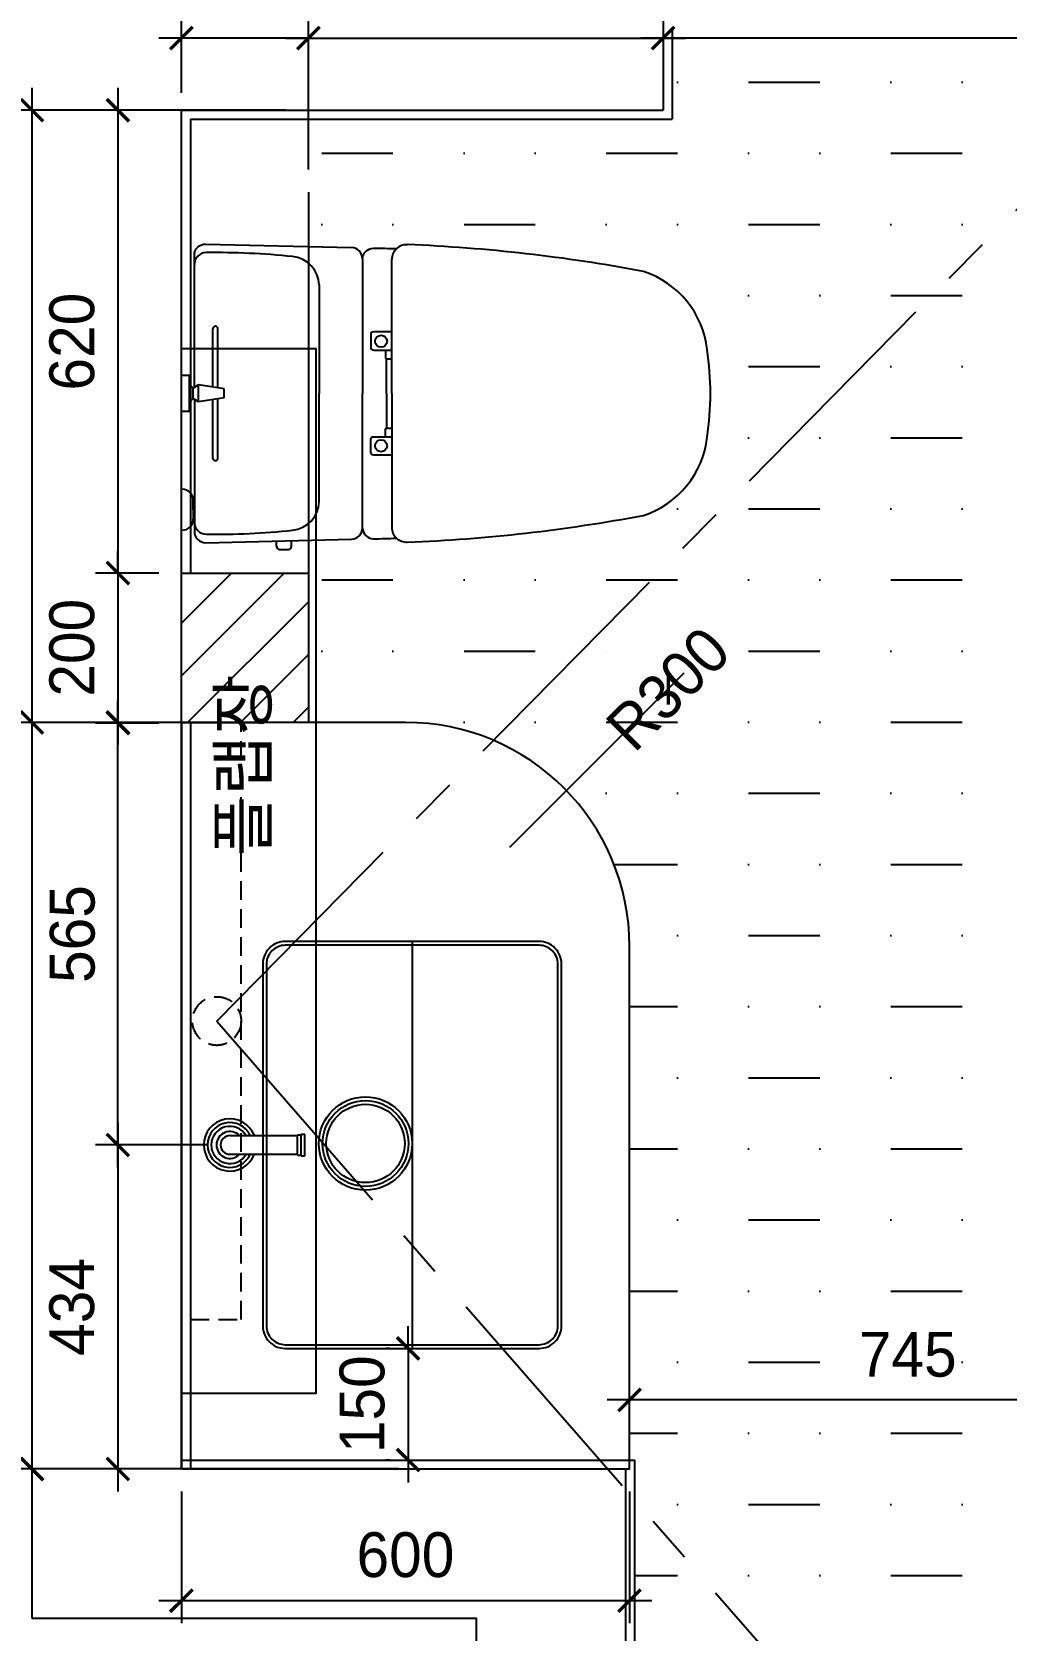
# Model space of a CAD drawing. Header units: millimetres. Extents: x 217202 to 745838, y -6815 to 171372.
# Drawn here: x 340798 to 342102, y 68793 to 70933 of the extents above; entities that cross this region are included whole.
import ezdxf

# ---------------------------------------------------------------- set-up
doc = ezdxf.new("R2010")
doc.units = ezdxf.units.MM
doc.header["$PDMODE"] = 3
for name, pattern in [('CENTER', [50.8, 31.75, -6.35, 6.35, -6.35]), ('DASHED', [0.75, 0.5, -0.25]), ('HIDDEN', [0.375, 0.25, -0.125])]:
    doc.linetypes.add(name, pattern=pattern)
doc.layers.get('DEFPOINTS').update_dxf_attribs({"color": 248})
for name, color, linetype in [('0-ELC TEXT', 7, 'Continuous'), ('03-WAL NEW', 3, 'Continuous'), ('06-FUR', 6, 'Continuous'), ('07-DIM', 5, 'Continuous'), ('C-WALL1', 2, 'Continuous'), ('FIN', 2, 'Continuous'), ('FUR', 8, 'DASHED'), ('HAT', 5, 'Continuous'), ('HL', 6, 'HIDDEN'), ('TOILET-1', 6, 'Continuous')]:
    doc.layers.add(name, color=color, linetype=linetype)
doc.styles.add('HY 울릉도 L', font='')
doc.styles.add('코레일둥고', font='Korail_Round_Gothic_Medium.ttf')
doc.styles.get('HY 울릉도 L').set_extended_font_data('HY울릉도L')
doc.dimstyles.new('30', dxfattribs={"dimscale": 30, "dimtxt": 2, "dimasz": 1, "dimexe": 1, "dimexo": 1, "dimgap": 1, "dimtad": 1, "dimdec": 0, "dimrnd": 0.05, "dimdsep": 46, "dimlunit": 6, "dimtxsty": 'HY 울릉도 L', "dimblk": 'ARCHTICK', "dimcen": 2.5, "dimdle": 1, "dimclrd": 133, "dimclre": 133, "dimclrt": 30, "dimadec": 0, "dimazin": 0, "dimtfac": 1, "dimtdec": 0, "dimtix": 1, "dimtmove": 2, "dimatfit": 3, "dimldrblk": 'ARCHTICK', "dimfxl": 1, "dimlwd": -1, "dimlwe": -1, "dimarcsym": 0})

# ---------------------------------------------------------------- blocks, each defined once
blk = doc.blocks.new('A$C4B2D31F0')
at = {"layer": 'FIN', "color": 4}
for p, q in [((185, 690.9), (20.4, 690.9)), ((37.2, 692.3), (24.7, 692.3)), ((37.2, 692.3), (49.7, 692.3)), ((200.9, 690.9), (365.5, 690.9)), ((47.7, 523.7), (192.9, 523.7)), ((338.2, 523.7), (192.9, 523.7)), ((12.6, 465.9), (192.9, 465.9)), ((373.3, 465.9), (192.9, 465.9)), ((192.9, 426.6), (13.7, 426.6)), ((192.9, 426.6), (372.2, 426.6))]:
    blk.add_line(p, q, dxfattribs=at)
for points in [[(20.4, 690.9), (7.9, 690.9, 0.421209), (-7.1, 675.5), (-2.4, 480.5, 0.001659)], [(365.5, 690.9), (378, 690.9, -0.421209), (392.9, 675.5), (388.3, 480.5, -0.001659)], [(12.6, 465.9, 0.371724), (-1.8, 451.2, 0.003515), (-1, 420.3, 0.320541)], [(373.3, 465.9, -0.371724), (387.7, 451.2, -0.003515), (386.9, 420.3, -0.320541)]]:
    blk.add_lwpolyline(points, format="xyb", dxfattribs=at)
for centre, radius, start, end in [((24.7, 707.3), 15, 180, 270), ((49.7, 707.3), 15, 270, 0), ((20.4, 674.9), 16, 90, 179.3116), ((365.5, 674.9), 16, 0.6884, 90), ((1004.3, 663.1), 1000, 179.3116, 185.9437), ((-618.4, 663.1), 1000, 354.0563, 0.6884), ((49.4, 563.7), 40, 185.9437, 267.5129), ((336.5, 563.7), 40, 272.4871, 354.0563), ((12.6, 480.9), 15, 181.3651, 270), ((373.3, 480.9), 15, 270, 358.6349), ((13.7, 406.6), 20, 90, 182.3333), ((372.2, 406.6), 20, 357.6667, 90), ((2197.7, 495.6), 2205.9, 182.3333, 190.6081), ((-1811.8, 495.6), 2205.9, 349.3919, 357.6667), ((148.7, 128.9), 125.5, 198.2964, 263.4241), ((237.2, 128.9), 125.5, 276.5759, 341.7036), ((192.9, 405.9), 405.9, 261.6993, 270), ((192.9, 405.9), 405.9, 270, 278.3007)]:
    blk.add_arc(centre, radius, start, end, dxfattribs=at)
at = {"layer": 'HL', "linetype": 'Continuous'}
for p, q in [((168.9, 697.3), (168.9, 707.3)), ((216.9, 697.3), (216.9, 707.3)), ((168.9, 697.3), (216.9, 697.3)), ((186, 692.5), (180.6, 697.3)), ((181.6, 685.5), (186, 692.5)), ((187, 651.2), (181.6, 685.5)), ((181.6, 685.5), (204.3, 685.5)), ((186, 692.5), (199.9, 692.5)), ((198.9, 651.2), (204.3, 685.5)), ((199.9, 692.5), (205.3, 697.3)), ((204.3, 685.5), (199.9, 692.5)), ((106.4, 666.3), (184.4, 666.3)), ((201.4, 666.3), (279.4, 666.3)), ((106.4, 659.3), (185.5, 659.3)), ((187, 651.2), (198.9, 651.2)), ((200.4, 659.3), (279.4, 659.3)), ((-12, 580.9), (-4.8, 580.9)), ((-16, 576.9), (-16, 564.8)), ((-12, 560.8), (-4.3, 560.8)), ((192.9, 433.7), (146.6, 433.7)), ((192.9, 433.7), (239.3, 433.7))]:
    blk.add_line(p, q, dxfattribs=at)
for points in [[(110.4, 426.6), (110.4, 450.8, -0.414214), (114.4, 454.8), (130.9, 454.8, -0.414214), (134.9, 450.8), (134.9, 435.2), (134.9, 426.6)], [(275.5, 426.6), (275.5, 450.8, 0.414214), (271.5, 454.8), (255, 454.8, 0.414214), (251, 450.8), (251, 435.2), (251, 426.6)], [(134.9, 435.2), (144.6, 435.2, -0.414214), (146.6, 433.2), (146.6, 426.6)], [(251, 435.2), (241.3, 435.2, 0.414214), (239.3, 433.2), (239.3, 426.6)]]:
    blk.add_lwpolyline(points, format="xyb", dxfattribs=at)
for centre in [(122.9, 440.9), (262.9, 440.9)]:
    blk.add_circle(centre, 8, dxfattribs=at)
for centre, radius, start, end in [((106.4, 662.8), 3.5, 90, 270), ((279.4, 662.8), 3.5, 270, 90), ((-12, 576.9), 4, 90, 180), ((-12, 564.8), 4, 180, 270)]:
    blk.add_arc(centre, radius, start, end, dxfattribs=at)
blk = doc.blocks.new('_ArchTick')
at = {"color": 0, "linetype": 'ByBlock', "const_width": 0.15}
blk.add_lwpolyline([(-0.5, -0.5), (0.5, 0.5)], dxfattribs=at)
blk = doc.blocks.new('*D114')
at = {"layer": '06-FUR', "color": 133, "transparency": 16777216}
for p, q in [((340997.7, 70851.8), (340997.7, 71076.6)), ((341642.7, 70967.6), (341642.7, 71076.6)), ((341672.7, 71046.6), (340967.7, 71046.6))]:
    blk.add_line(p, q, dxfattribs=at)
at = {"layer": 'DEFPOINTS', "color": 0, "transparency": 16777216}
for p in [(340997.7, 71046.6), (341642.7, 70937.6), (340997.7, 70821.8)]:
    blk.add_point(p, dxfattribs=at)
at = {"layer": '06-FUR', "color": 133, "transparency": 16777216, "xscale": 30, "yscale": 30, "zscale": 30, "rotation": 180}
blk.add_blockref('_ArchTick', (340997.7, 71046.6), dxfattribs=at)
at = {"layer": '06-FUR', "color": 133, "transparency": 16777216, "xscale": 30, "yscale": 30, "zscale": 30}
blk.add_blockref('_ArchTick', (341642.7, 71046.6), dxfattribs=at)
at = {"layer": '06-FUR', "color": 30, "transparency": 16777216, "insert": (341320.2, 71107.2), "char_height": 60, "attachment_point": 5, "style": 'HY 울릉도 L'}
blk.add_mtext('645', dxfattribs=at)
blk = doc.blocks.new('*D105')
at = {"layer": '06-FUR', "color": 133, "transparency": 16777216}
for p, q in [((341642.7, 70955.2), (341642.7, 70955.2)), ((342342.7, 70937.9), (342342.7, 70895.2)), ((342372.7, 70925.2), (341612.7, 70925.2))]:
    blk.add_line(p, q, dxfattribs=at)
at = {"layer": 'DEFPOINTS', "color": 0, "transparency": 16777216}
for p in [(342342.7, 70967.9), (341642.7, 70925.2), (341642.7, 70925.2)]:
    blk.add_point(p, dxfattribs=at)
at = {"layer": '06-FUR', "color": 133, "transparency": 16777216, "xscale": 30, "yscale": 30, "zscale": 30, "rotation": 180}
blk.add_blockref('_ArchTick', (341642.7, 70925.2), dxfattribs=at)
at = {"layer": '06-FUR', "color": 133, "transparency": 16777216, "xscale": 30, "yscale": 30, "zscale": 30}
blk.add_blockref('_ArchTick', (342342.7, 70925.2), dxfattribs=at)
at = {"layer": '06-FUR', "color": 30, "transparency": 16777216, "insert": (341992.7, 70986.4), "char_height": 60, "attachment_point": 5, "style": 'HY 울릉도 L'}
blk.add_mtext('700', dxfattribs=at)
blk = doc.blocks.new('*D120')
at = {"layer": '06-FUR', "color": 133, "transparency": 16777216}
for p, q in [((340997.7, 68978.6), (340997.7, 68802.2)), ((341597.7, 68978.6), (341597.7, 68802.2)), ((341627.7, 68832.2), (340967.7, 68832.2))]:
    blk.add_line(p, q, dxfattribs=at)
at = {"layer": 'DEFPOINTS', "color": 0, "transparency": 16777216}
for p in [(340997.7, 69008.6), (341597.7, 69008.6), (340997.7, 68832.2)]:
    blk.add_point(p, dxfattribs=at)
at = {"layer": '06-FUR', "color": 133, "transparency": 16777216, "xscale": 30, "yscale": 30, "zscale": 30, "rotation": 180}
blk.add_blockref('_ArchTick', (340997.7, 68832.2), dxfattribs=at)
at = {"layer": '06-FUR', "color": 133, "transparency": 16777216, "xscale": 30, "yscale": 30, "zscale": 30}
blk.add_blockref('_ArchTick', (341597.7, 68832.2), dxfattribs=at)
at = {"layer": '06-FUR', "color": 30, "transparency": 16777216, "insert": (341297.7, 68893.4), "char_height": 60, "attachment_point": 5, "style": 'HY 울릉도 L'}
blk.add_mtext('600', dxfattribs=at)
blk = doc.blocks.new('*D126')
at = {"layer": '06-FUR', "color": 133, "transparency": 16777216}
for p, q in [((340997.7, 70888.9), (340997.7, 70955.2)), ((341167.7, 70888.9), (341167.7, 70955.2)), ((340997.7, 70925.2), (340967.7, 70925.2)), ((341167.7, 70925.2), (340997.7, 70925.2)), ((341167.7, 70925.2), (341197.7, 70925.2))]:
    blk.add_line(p, q, dxfattribs=at)
at = {"layer": 'DEFPOINTS', "color": 0, "transparency": 16777216}
for p in [(340997.7, 70925.2), (340997.7, 70858.9), (341167.7, 70858.9)]:
    blk.add_point(p, dxfattribs=at)
at = {"layer": '06-FUR', "color": 133, "transparency": 16777216, "xscale": 30, "yscale": 30, "zscale": 30}
blk.add_blockref('_ArchTick', (340997.7, 70925.2), dxfattribs=at)
at = {"layer": '06-FUR', "color": 133, "transparency": 16777216, "xscale": 30, "yscale": 30, "zscale": 30, "rotation": 180}
blk.add_blockref('_ArchTick', (341167.7, 70925.2), dxfattribs=at)
at = {"layer": '06-FUR', "color": 30, "transparency": 16777216, "insert": (341082.7, 70986.4), "char_height": 60, "attachment_point": 5, "style": 'HY 울릉도 L'}
blk.add_mtext('170', dxfattribs=at)
blk = doc.blocks.new('*D110')
at = {"layer": '06-FUR', "color": 133, "transparency": 16777216}
for p, q in [((341167.7, 70778.9), (341167.7, 70955.2)), ((341642.7, 70937.9), (341642.7, 70895.2)), ((341137.7, 70925.2), (341672.7, 70925.2))]:
    blk.add_line(p, q, dxfattribs=at)
at = {"layer": 'DEFPOINTS', "color": 0, "transparency": 16777216}
for p in [(341642.7, 70967.9), (341642.7, 70925.2), (341167.7, 70748.9)]:
    blk.add_point(p, dxfattribs=at)
at = {"layer": '06-FUR', "color": 133, "transparency": 16777216, "xscale": 30, "yscale": 30, "zscale": 30, "rotation": 180}
blk.add_blockref('_ArchTick', (341167.7, 70925.2), dxfattribs=at)
at = {"layer": '06-FUR', "color": 133, "transparency": 16777216, "xscale": 30, "yscale": 30, "zscale": 30}
blk.add_blockref('_ArchTick', (341642.7, 70925.2), dxfattribs=at)
at = {"layer": '06-FUR', "color": 30, "transparency": 16777216, "insert": (341405.2, 70985.8), "char_height": 60, "attachment_point": 5, "style": 'HY 울릉도 L'}
blk.add_mtext('475', dxfattribs=at)
blk = doc.blocks.new('*D123')
at = {"layer": '06-FUR', "color": 133, "transparency": 16777216}
for p, q in [((340797.7, 70858.6), (340797.7, 69978.6)), ((341137.7, 70828.6), (340767.7, 70828.6)), ((341137.7, 70008.6), (340767.7, 70008.6))]:
    blk.add_line(p, q, dxfattribs=at)
at = {"layer": 'DEFPOINTS', "color": 0, "transparency": 16777216}
for p in [(341167.7, 70828.6), (340797.7, 70008.6), (341167.7, 70008.6)]:
    blk.add_point(p, dxfattribs=at)
at = {"layer": '06-FUR', "color": 133, "transparency": 16777216, "xscale": 30, "yscale": 30, "zscale": 30}
for p, rotation in [((340797.7, 70828.6), 90), ((340797.7, 70008.6), 270)]:
    blk.add_blockref('_ArchTick', p, dxfattribs=dict(at, rotation=rotation))
at = {"layer": '06-FUR', "color": 30, "transparency": 16777216, "insert": (340736.4, 70418.6), "char_height": 60, "attachment_point": 5, "rotation": 90, "style": 'HY 울릉도 L'}
blk.add_mtext('820', dxfattribs=at)
blk = doc.blocks.new('*D124')
at = {"layer": '06-FUR', "color": 133, "transparency": 16777216}
for p, q in [((340912.7, 70208.6), (340912.7, 70238.6)), ((340967.7, 70208.6), (340882.7, 70208.6)), ((340912.7, 70208.6), (340912.7, 70008.6)), ((340967.7, 70008.6), (340882.7, 70008.6)), ((340912.7, 70008.6), (340912.7, 69978.6))]:
    blk.add_line(p, q, dxfattribs=at)
at = {"layer": 'DEFPOINTS', "color": 0, "transparency": 16777216}
for p in [(340997.7, 70208.6), (340912.7, 70008.6), (340997.7, 70008.6)]:
    blk.add_point(p, dxfattribs=at)
at = {"layer": '06-FUR', "color": 133, "transparency": 16777216, "xscale": 30, "yscale": 30, "zscale": 30}
for p, rotation in [((340912.7, 70208.6), 270), ((340912.7, 70008.6), 90)]:
    blk.add_blockref('_ArchTick', p, dxfattribs=dict(at, rotation=rotation))
at = {"layer": '06-FUR', "color": 30, "transparency": 16777216, "insert": (340851.4, 70108.6), "char_height": 60, "attachment_point": 5, "rotation": 90, "style": 'HY 울릉도 L'}
blk.add_mtext('200', dxfattribs=at)
blk = doc.blocks.new('*D117')
at = {"layer": '06-FUR', "color": 133, "transparency": 16777216}
for p, q in [((340912.7, 70858.6), (340912.7, 70178.6)), ((340967.7, 70828.6), (340882.7, 70828.6)), ((340967.7, 70208.6), (340882.7, 70208.6))]:
    blk.add_line(p, q, dxfattribs=at)
at = {"layer": 'DEFPOINTS', "color": 0, "transparency": 16777216}
for p in [(340997.7, 70828.6), (340912.7, 70208.6), (340997.7, 70208.6)]:
    blk.add_point(p, dxfattribs=at)
at = {"layer": '06-FUR', "color": 133, "transparency": 16777216, "xscale": 30, "yscale": 30, "zscale": 30}
for p, rotation in [((340912.7, 70828.6), 90), ((340912.7, 70208.6), 270)]:
    blk.add_blockref('_ArchTick', p, dxfattribs=dict(at, rotation=rotation))
at = {"layer": '06-FUR', "color": 30, "transparency": 16777216, "insert": (340851.4, 70518.6), "char_height": 60, "attachment_point": 5, "rotation": 90, "style": 'HY 울릉도 L'}
blk.add_mtext('620', dxfattribs=at)
blk = doc.blocks.new('*D118')
at = {"layer": '06-FUR', "color": 133, "transparency": 16777216}
for p, q in [((340797.7, 70038.6), (340797.7, 68978.6)), ((340967.7, 70008.6), (340767.7, 70008.6)), ((340967.7, 69008.6), (340767.7, 69008.6))]:
    blk.add_line(p, q, dxfattribs=at)
at = {"layer": 'DEFPOINTS', "color": 0, "transparency": 16777216}
for p in [(340997.7, 70008.6), (340797.7, 69008.6), (340997.7, 69008.6)]:
    blk.add_point(p, dxfattribs=at)
at = {"layer": '06-FUR', "color": 133, "transparency": 16777216, "xscale": 30, "yscale": 30, "zscale": 30}
for p, rotation in [((340797.7, 70008.6), 90), ((340797.7, 69008.6), 270)]:
    blk.add_blockref('_ArchTick', p, dxfattribs=dict(at, rotation=rotation))
at = {"layer": '06-FUR', "color": 30, "transparency": 16777216, "insert": (340731.7, 69508.6), "char_height": 60, "attachment_point": 5, "rotation": 90, "style": 'HY 울릉도 L'}
blk.add_mtext('1,000', dxfattribs=at)
blk = doc.blocks.new('*D111')
at = {"layer": '06-FUR', "color": 133, "transparency": 16777216}
for p, q in [((340912.7, 69472.6), (340912.7, 68978.6)), ((341032.7, 69442.6), (340882.7, 69442.6)), ((341288.9, 69008.6), (340882.7, 69008.6))]:
    blk.add_line(p, q, dxfattribs=at)
at = {"layer": 'DEFPOINTS', "color": 0, "transparency": 16777216}
for p in [(341062.7, 69442.6), (340912.7, 69008.6), (341318.9, 69008.6)]:
    blk.add_point(p, dxfattribs=at)
at = {"layer": '06-FUR', "color": 133, "transparency": 16777216, "xscale": 30, "yscale": 30, "zscale": 30}
for p, rotation in [((340912.7, 69442.6), 90), ((340912.7, 69008.6), 270)]:
    blk.add_blockref('_ArchTick', p, dxfattribs=dict(at, rotation=rotation))
at = {"layer": '06-FUR', "color": 30, "transparency": 16777216, "insert": (340851.3, 69225.6), "char_height": 60, "attachment_point": 5, "rotation": 90, "style": 'HY 울릉도 L'}
blk.add_mtext('434', dxfattribs=at)
blk = doc.blocks.new('*D101')
at = {"layer": '06-FUR', "color": 133, "transparency": 16777216}
for p, q in [((340912.7, 69412.6), (340912.7, 70037.6)), ((340967.7, 70007.6), (340882.7, 70007.6)), ((341032.7, 69442.6), (340882.7, 69442.6))]:
    blk.add_line(p, q, dxfattribs=at)
at = {"layer": 'DEFPOINTS', "color": 0, "transparency": 16777216}
for p in [(340912.7, 70007.6), (340997.7, 70007.6), (341062.7, 69442.6)]:
    blk.add_point(p, dxfattribs=at)
at = {"layer": '06-FUR', "color": 133, "transparency": 16777216, "xscale": 30, "yscale": 30, "zscale": 30}
for p, rotation in [((340912.7, 70007.6), 90), ((340912.7, 69442.6), 270)]:
    blk.add_blockref('_ArchTick', p, dxfattribs=dict(at, rotation=rotation))
at = {"layer": '06-FUR', "color": 30, "transparency": 16777216, "insert": (340852, 69725.1), "char_height": 60, "attachment_point": 5, "rotation": 90, "style": 'HY 울릉도 L'}
blk.add_mtext('565', dxfattribs=at)
blk = doc.blocks.new('*D128')
at = {"layer": '06-FUR', "color": 133, "transparency": 16777216}
blk.add_line((342372.7, 69101.1), (341567.7, 69101.1), dxfattribs=at)
at = {"layer": 'DEFPOINTS', "color": 0, "transparency": 16777216}
for p in [(341597.7, 69101.1), (341597.7, 69101.1), (342342.7, 69101.1)]:
    blk.add_point(p, dxfattribs=at)
at = {"layer": '06-FUR', "color": 133, "transparency": 16777216, "xscale": 30, "yscale": 30, "zscale": 30, "rotation": 180}
blk.add_blockref('_ArchTick', (341597.7, 69101.1), dxfattribs=at)
at = {"layer": '06-FUR', "color": 133, "transparency": 16777216, "xscale": 30, "yscale": 30, "zscale": 30}
blk.add_blockref('_ArchTick', (342342.7, 69101.1), dxfattribs=at)
at = {"layer": '06-FUR', "color": 30, "transparency": 16777216, "insert": (341970.2, 69161.8), "char_height": 60, "attachment_point": 5, "style": 'HY 울릉도 L'}
blk.add_mtext('745', dxfattribs=at)
blk = doc.blocks.new('*D129')
at = {"layer": '06-FUR', "color": 133, "transparency": 16777216}
for p, q in [((341649.5, 70053.5), (341670.7, 70074.8)), ((341437.3, 69841.4), (341649.5, 70053.5))]:
    blk.add_line(p, q, dxfattribs=at)
at = {"layer": 'DEFPOINTS', "color": 0, "transparency": 16777216}
for p in [(341649.5, 70053.5), (341437.3, 69841.4)]:
    blk.add_point(p, dxfattribs=at)
at = {"layer": '06-FUR', "color": 133, "transparency": 16777216, "xscale": 30, "yscale": 30, "zscale": 30, "rotation": 225.0000000000039}
blk.add_blockref('_ArchTick', (341649.5, 70053.5), dxfattribs=at)
at = {"layer": '06-FUR', "color": 30, "transparency": 16777216, "insert": (341649.5, 70053.5), "char_height": 60, "attachment_point": 5, "rotation": 45, "style": 'HY 울릉도 L'}
blk.add_mtext('R300', dxfattribs=at)
blk = doc.blocks.new('*D131')
at = {"layer": '06-FUR', "color": 133, "transparency": 16777216}
for p, q in [((341301.2, 69170.1), (341301.2, 69200.1)), ((341276.7, 69170.1), (341271.2, 69170.1)), ((341301.2, 69170.1), (341301.2, 69020.6)), ((341276.7, 69020.6), (341271.2, 69020.6)), ((341301.2, 69020.6), (341301.2, 68990.6))]:
    blk.add_line(p, q, dxfattribs=at)
at = {"layer": 'DEFPOINTS', "color": 0, "transparency": 16777216}
for p in [(341306.7, 69170.1), (341301.2, 69020.6), (341306.7, 69020.6)]:
    blk.add_point(p, dxfattribs=at)
at = {"layer": '06-FUR', "color": 133, "transparency": 16777216, "xscale": 30, "yscale": 30, "zscale": 30}
for p, rotation in [((341301.2, 69170.1), 270), ((341301.2, 69020.6), 90)]:
    blk.add_blockref('_ArchTick', p, dxfattribs=dict(at, rotation=rotation))
at = {"layer": '06-FUR', "color": 30, "transparency": 16777216, "insert": (341239.9, 69095.3), "char_height": 60, "attachment_point": 5, "rotation": 90, "style": 'HY 울릉도 L'}
blk.add_mtext('150', dxfattribs=at)

msp = doc.modelspace()

# ---------------------------------------------------------------- hatches: boundary and pattern name
at = {"layer": '03-WAL NEW'}
h = msp.add_hatch(dxfattribs=at)
h.set_pattern_fill('_USER', color=8, scale=50, angle=45, pattern_type=0)
h.set_pattern_definition([(45, (35248.063, 0), (-35.355339, 35.355339), [])])
h.paths.add_polyline_path([(341177.7, 70828.6), (340997.7, 70828.6), (341129.6, 70828.6), (341140.3, 70828.6)])
h.paths.add_polyline_path([(341167.7, 70208.6), (340997.7, 70208.6), (340997.7, 70008.6), (341167.7, 70008.6)])
at = {"layer": 'TOILET-1'}
h = msp.add_hatch(dxfattribs=at)
h.set_pattern_fill('MUDST', color=8, scale=15)
h.paths.add_polyline_path([(342342.7, 70891.7), (342342.7, 70937.6), (342312.7, 70937.6), (341654.7, 70937.6), (341654.7, 70816.6), (341167.7, 70816.6), (341167.7, 70749.3), (341167.7, 70646), (341225.5, 70644.6, -0.407252), (341240.1, 70629.6, -0.420239), (341257.5, 70644, -0.003215), (341285.8, 70643.2, -0.200323), (341300.2, 70648.5, -0.036121), (341616.5, 70612.7, -0.292078), (341701.8, 70507.9, -0.036235), (341706, 70449.3, -0.036235), (341701.8, 70390.7, -0.292078), (341616.5, 70285.9, -0.036121), (341300.2, 70250, -0.200323), (341285.8, 70255.4, -0.003215), (341257.5, 70254.6, -0.420239), (341240.1, 70268.9, -0.407252), (341225.5, 70253.9), (341167.7, 70252.6), (341167.7, 70149.3), (341167.7, 70008.6), (341297.7, 70008.6, -0.414214), (341597.7, 69708.6), (341597.7, 69020.6), (341604.7, 69020.6), (341604.7, 68534.8), (341622.7, 68534.8), (341622.7, 68783.6), (341652.7, 68783.6), (341652.7, 68783, -0.401154), (342297.7, 68108.6), (342327.7, 68108.6), (342327.7, 68120.6), (342342.7, 68120.6)])
h.paths.add_polyline_path([(341652.7, 68783), (341652.7, 68108.6), (342297.7, 68108.6, 0.401154)], flags=17)
h.paths.add_polyline_path([(341622.7, 68534.8), (341604.7, 68534.8), (341604.7, 68108.6), (341622.7, 68108.6)], flags=17)

# ---------------------------------------------------------------- linework, layer by layer
at = {"layer": '07-DIM'}
for p, q in [((341654.7, 70937.6), (341654.7, 70816.6)), ((341009.7, 70816.6), (341654.7, 70816.6)), ((341009.7, 70816.6), (341009.7, 70208.6)), ((340997.7, 70008.6), (340997.7, 69008.6)), ((341009.7, 70008.6), (341009.7, 69008.6)), ((340997.7, 69020.6), (341604.7, 69020.6)), ((341604.7, 68108.6), (341604.7, 69020.6)), ((340997.7, 69008.6), (341592.7, 69008.6))]:
    msp.add_line(p, q, dxfattribs=at)
at = {"layer": 'C-WALL1'}
for p, q in [((341642.7, 71046.6), (341642.7, 70828.6)), ((340797.7, 70828.6), (340797.7, 68808.6)), ((340997.7, 70828.6), (341642.7, 70828.6)), ((340997.7, 69008.6), (340997.7, 70828.6)), ((340997.7, 69008.6), (341592.7, 69008.6)), ((341592.7, 67628.6), (341592.7, 69008.6)), ((340797.7, 68808.6), (341392.7, 68808.6)), ((341392.7, 67828.6), (341392.7, 68808.6))]:
    msp.add_line(p, q, dxfattribs=at)
at = {"layer": 'FUR', "linetype": 'CENTER', "ltscale": 10}
for q in [(342342.7, 70925.2), (342342.7, 68120.6)]:
    msp.add_line((341045.1, 69608.6), q, dxfattribs=at)
at = {"layer": 'FUR', "ltscale": 50}
msp.add_lwpolyline([(341009.7, 70008.6), (341009.7, 69208.6), (341077.7, 69208.6), (341077.7, 70008.6)], close=True, dxfattribs=at)
msp.add_circle((341045.1, 69608.6), 32.6, dxfattribs=at)
at = {"layer": 'HAT', "color": 8}
for p, q in [((341306.7, 69715.1), (341306.7, 69170.1)), ((341062.7, 69455.1), (341153.2, 69455.1)), ((341153.2, 69456.1), (341158.2, 69456.1)), ((341153.2, 69429.1), (341153.2, 69456.1)), ((341158.2, 69457.1), (341163.2, 69457.1)), ((341158.2, 69428.1), (341158.2, 69457.1)), ((341163.2, 69428.1), (341163.2, 69457.1)), ((341062.7, 69430.1), (341153.2, 69430.1)), ((341153.2, 69429.1), (341158.2, 69429.1)), ((341158.2, 69428.1), (341163.2, 69428.1))]:
    msp.add_line(p, q, dxfattribs=at)
for points in [[(341136.7, 69170.1), (341476.7, 69170.1, 0.414214), (341506.7, 69200.1), (341506.7, 69685.1, 0.414214), (341476.7, 69715.1), (341136.7, 69715.1, 0.414214), (341106.7, 69685.1), (341106.7, 69200.1, 0.414214)], [(341136.7, 69175.1), (341476.7, 69175.1, 0.414214), (341501.7, 69200.1), (341501.7, 69685.1, 0.414214), (341476.7, 69710.1), (341136.7, 69710.1, 0.414214), (341111.7, 69685.1), (341111.7, 69200.1, 0.414214)]]:
    msp.add_lwpolyline(points, format="xyb", close=True, dxfattribs=at)
for radius in [62.5, 57.5, 52.5]:
    msp.add_circle((341244.2, 69444.6), radius, dxfattribs=at)
for radius, start, end in [(35, 20.9248, 339.0751), (30, 24.6243, 335.3757), (25, 30, 330), (18, 43.9829, 316.017), (12.5, 90, 270)]:
    msp.add_arc((341062.7, 69442.6), radius, start, end, dxfattribs=at)
at = {"layer": 'TOILET-1'}
for p, q in [((341167.7, 70749.3), (341167.7, 70828.6)), ((340997.7, 70008.6), (340997.7, 70718.6)), ((341167.7, 70718.6), (341167.7, 70008.6)), ((340997.7, 70208.6), (341167.7, 70208.6)), ((341107.7, 70008.6), (340997.7, 70008.6)), ((340997.7, 70008.6), (341107.7, 70008.6))]:
    msp.add_line(p, q, dxfattribs=at)
msp.add_lwpolyline([(340997.7, 70509.5), (341177.7, 70509.5), (341177.7, 69109.5), (340997.7, 69109.5)], close=True, dxfattribs=at)
msp.add_lwpolyline([(341297.7, 70008.6), (340997.7, 70008.6), (340997.7, 69008.6), (341597.7, 69008.6), (341597.7, 69708.6)], dxfattribs=at)
msp.add_arc((341297.7, 69708.6), 300, 0, 90, dxfattribs=at)

# ---------------------------------------------------------------- block references
at = {"layer": 'TOILET-1', "rotation": 90}
msp.add_blockref('A$C4B2D31F0', (341706, 70256.3), dxfattribs=at)

# ---------------------------------------------------------------- texts
at = {"layer": '0-ELC TEXT', "insert": (341047.9, 69829.2), "char_height": 64.687, "attachment_point": 1, "rotation": 90, "style": '코레일둥고'}
msp.add_mtext_dynamic_manual_height_columns('\\pxt5;{\\fGulim|b0|i0|c129|p50;플랩장}', width=274.969, gutter_width=3599.4, heights=[0], dxfattribs=at)

# ---------------------------------------------------------------- dimensions: what is measured, and where the dimension line sits
at = {"layer": '06-FUR'}
for base, p1, p2, picture, middle in [((340997.7, 71046.6), (341642.7, 70937.6), (340997.7, 70821.8), '*D114', (341320.2, 71107.2)), ((340997.7, 70925.2), (341167.7, 70858.9), (340997.7, 70858.9), '*D126', (341082.7, 70986.4)), ((341642.7, 70925.2), (341167.7, 70748.9), (341642.7, 70967.9), '*D110', (341405.2, 70985.8)), ((341642.7, 70925.2), (342342.7, 70967.9), (341642.7, 70925.2), '*D105', (341992.7, 70986.4)), ((341597.7, 69101.1), (342342.7, 69101.1), (341597.7, 69101.1), '*D128', (341970.2, 69161.8)), ((340997.7, 68832.2), (341597.7, 69008.6), (340997.7, 69008.6), '*D120', (341297.7, 68893.4))]:
    dim = msp.add_linear_dim(base=base, p1=p1, p2=p2, dimstyle='30', override={"dimfxl": 1.25}, dxfattribs=at)
    dim.commit()
    dim.dimension.update_dxf_attribs({"geometry": picture, "text_midpoint": middle})
for base, p1, p2, picture, middle in [((340797.7, 70008.6), (341167.7, 70828.6), (341167.7, 70008.6), '*D123', (340736.4, 70418.6)), ((340912.7, 70208.6), (340997.7, 70828.6), (340997.7, 70208.6), '*D117', (340851.4, 70518.6)), ((340912.7, 70008.6), (340997.7, 70208.6), (340997.7, 70008.6), '*D124', (340851.4, 70108.6)), ((340797.7, 69008.6), (340997.7, 70008.6), (340997.7, 69008.6), '*D118', (340731.7, 69508.6)), ((340912.7, 70007.6), (341062.7, 69442.6), (340997.7, 70007.6), '*D101', (340852, 69725.1)), ((340912.7, 69008.6), (341062.7, 69442.6), (341318.9, 69008.6), '*D111', (340851.3, 69225.6)), ((341301.1809, 69020.5722), (341306.6809, 69170.072), (341306.6809, 69020.5722), '*D131', (341239.8783, 69095.3221))]:
    dim = msp.add_linear_dim(base=base, p1=p1, p2=p2, angle=90, dimstyle='30', override={"dimfxl": 1.25}, dxfattribs=at)
    dim.commit()
    dim.dimension.update_dxf_attribs({"geometry": picture, "text_midpoint": middle})
dim = msp.add_radius_dim(center=(341437.3, 69841.4), mpoint=(341649.5, 70053.5), dimstyle='30', override={"dimfxl": 1.25}, dxfattribs=at)
dim.commit()
dim.dimension.update_dxf_attribs({"geometry": '*D129', "text_midpoint": (341649.5, 70053.5), "dimtype": 164})

doc.saveas('drawing.dxf')
